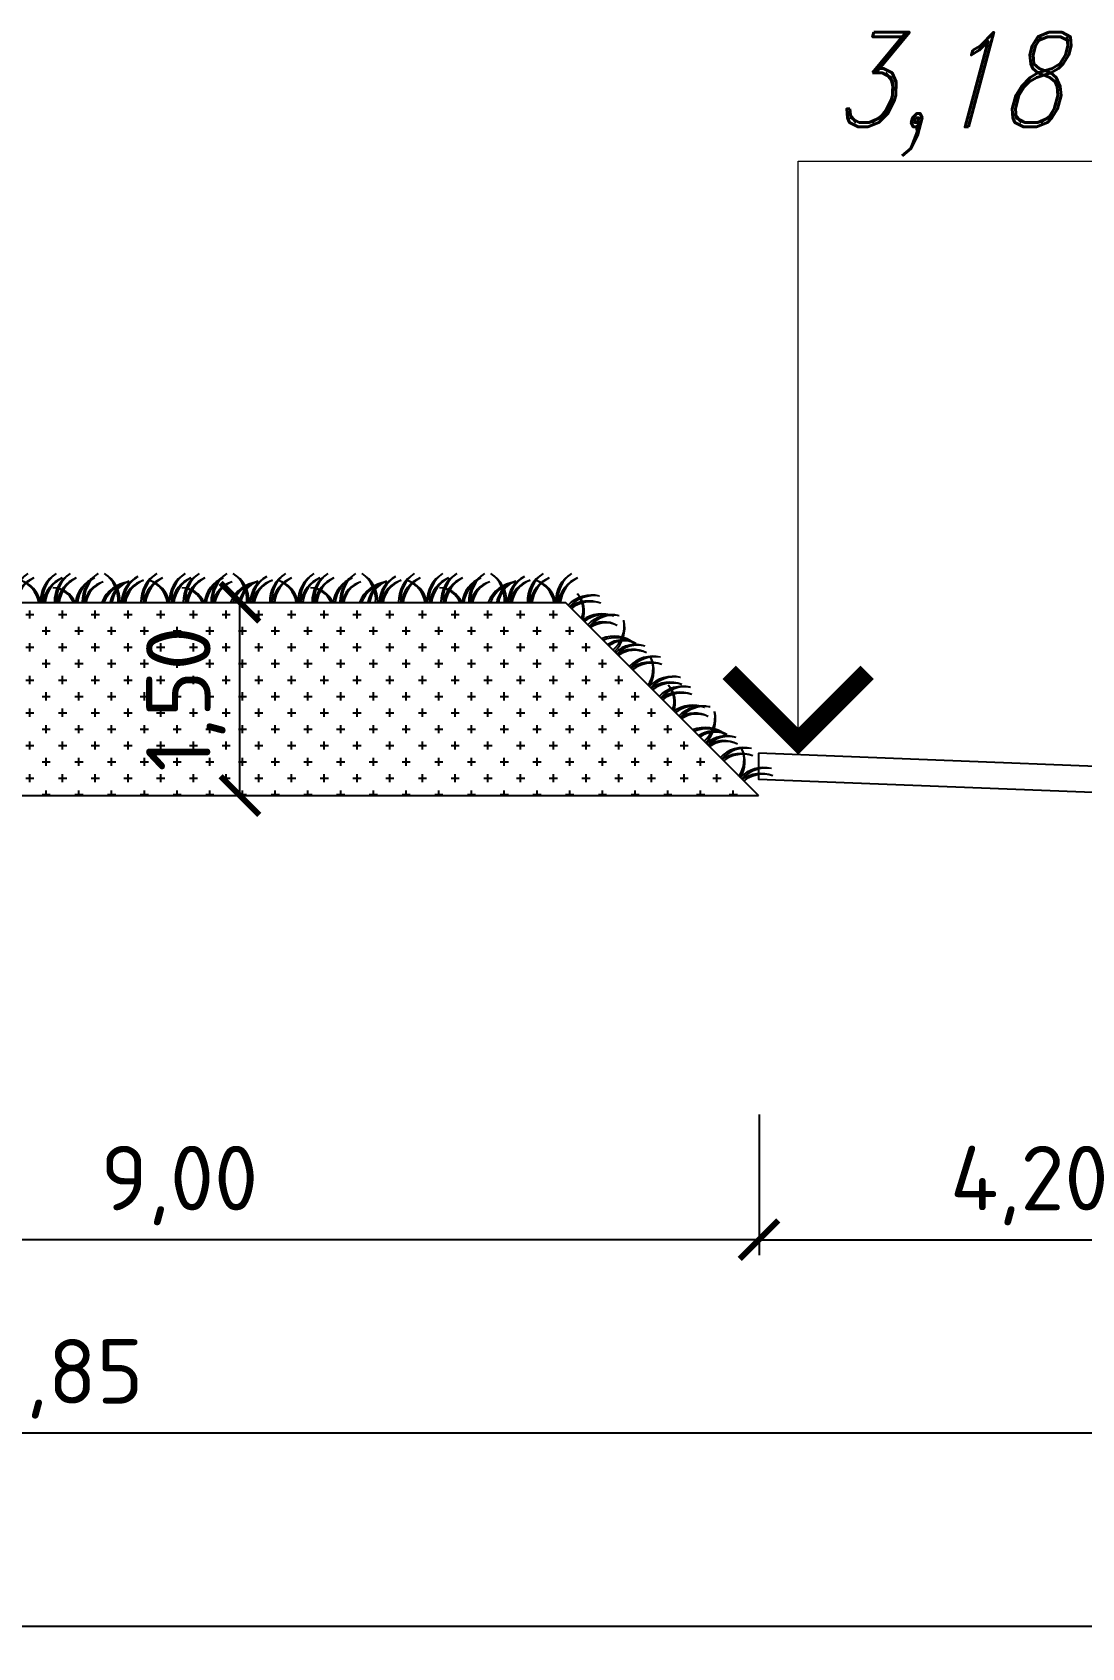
# Model space of a CAD drawing. Header units: millimetres. Extents: x 3633 to 4629, y 3430 to 3787.
# Drawn here: x 4066.6 to 4107.3, y 3430.4 to 3493 of the extents above; entities that cross this region are included whole.
import ezdxf

# ---------------------------------------------------------------- set-up
doc = ezdxf.new("R2010")
doc.units = ezdxf.units.MM
doc.layers.add('det1', color=7, linetype='Continuous', true_color=0x000000)
doc.layers.add('tx1', color=179, linetype='Continuous', lineweight=25)
doc.layers.add('tx2', color=179, linetype='Continuous', lineweight=25)
doc.styles.add('bold', font='romand.shx', dxfattribs={"width": 0.8, "oblique": 15})
doc.styles.add('СПДС', font='isocpeur.ttf')
doc.dimstyles.new('СПДС', dxfattribs={"dimtxt": 1.25, "dimasz": 0.75, "dimexe": 0.3, "dimexo": 0.2, "dimgap": 0.3, "dimtad": 1, "dimrnd": 0.05, "dimzin": 1, "dimtxsty": 'СПДС', "dimblk": 'ARCHTICK', "dimcen": 0.6, "dimclrd": 7, "dimclre": 7, "dimclrt": 7, "dimazin": 0, "dimtfac": 1, "dimtmove": 1, "dimatfit": 3, "dimldrblk": 'OBLIQUE', "dimfxl": 1, "dimlwd": -1, "dimlwe": -1, "dimarcsym": 0})

# ---------------------------------------------------------------- blocks, each defined once
blk = doc.blocks.new('_ArchTick')
at = {"color": 0, "linetype": 'ByBlock', "const_width": 0.15}
blk.add_lwpolyline([(-0.5, -0.5), (0.5, 0.5)], dxfattribs=at)
blk = doc.blocks.new('*D194')
at = {"color": 7, "transparency": 16777216}
for p, q in [((4115.758, 3463.028), (4115.758, 3445.599)), ((4094.776, 3451.058), (4094.776, 3445.599)), ((4094.776, 3446.199), (4115.758, 3446.199))]:
    blk.add_line(p, q, dxfattribs=at)
at = {"layer": 'Defpoints', "color": 0, "transparency": 16777216}
for p in [(4115.758, 3463.428), (4094.776, 3451.458), (4115.758, 3446.199)]:
    blk.add_point(p, dxfattribs=at)
at = {"color": 7, "transparency": 16777216, "xscale": 1.5, "yscale": 1.5, "zscale": 1.5, "rotation": 180}
blk.add_blockref('_ArchTick', (4094.776, 3446.199), dxfattribs=at)
at = {"color": 7, "transparency": 16777216, "xscale": 1.5, "yscale": 1.5, "zscale": 1.5}
blk.add_blockref('_ArchTick', (4115.758, 3446.199), dxfattribs=at)
at = {"color": 7, "transparency": 16777216, "insert": (4105.267, 3448.299), "char_height": 2.5, "attachment_point": 5, "style": 'СПДС'}
blk.add_mtext('4,20', dxfattribs=at)
blk = doc.blocks.new('_Oblique')
at = {"color": 0, "linetype": 'ByBlock', "lineweight": -2}
blk.add_line((-0.5, -0.5), (0.5, 0.5), dxfattribs=at)
blk = doc.blocks.new('*U75')
at = {"layer": 'det1', "ltscale": 0.5}
blk.add_lwpolyline([(-460, 48), (-460, -152), (3735, -317), (3735, -116), (-460, 48)], dxfattribs=at)
blk = doc.blocks.new('*D195')
at = {"color": 7, "transparency": 16777216}
for p, q in [((3974.653, 3445.799), (3974.653, 3438.099)), ((4158.98, 3445.799), (4158.98, 3438.099)), ((3974.653, 3438.699), (4158.98, 3438.699))]:
    blk.add_line(p, q, dxfattribs=at)
at = {"layer": 'Defpoints', "color": 0, "transparency": 16777216}
for p in [(3974.653, 3446.199), (4158.98, 3446.199), (4158.98, 3438.699)]:
    blk.add_point(p, dxfattribs=at)
at = {"color": 7, "transparency": 16777216, "xscale": 1.5, "yscale": 1.5, "zscale": 1.5, "rotation": 180}
blk.add_blockref('_ArchTick', (3974.653, 3438.699), dxfattribs=at)
at = {"color": 7, "transparency": 16777216, "xscale": 1.5, "yscale": 1.5, "zscale": 1.5}
blk.add_blockref('_ArchTick', (4158.98, 3438.699), dxfattribs=at)
at = {"color": 7, "transparency": 16777216, "insert": (4066.817, 3440.799), "char_height": 2.5, "attachment_point": 5, "style": 'СПДС'}
blk.add_mtext('36,85', dxfattribs=at)
blk = doc.blocks.new('*D197')
at = {"color": 7, "transparency": 16777216}
for p, q in [((3788.142, 3438.299), (3788.142, 3430.599)), ((4158.98, 3438.299), (4158.98, 3430.599)), ((3788.142, 3431.199), (4158.98, 3431.199))]:
    blk.add_line(p, q, dxfattribs=at)
at = {"layer": 'Defpoints', "color": 0, "transparency": 16777216}
for p in [(3788.142, 3438.699), (4158.98, 3438.699), (4158.98, 3431.199)]:
    blk.add_point(p, dxfattribs=at)
at = {"color": 7, "transparency": 16777216, "xscale": 1.5, "yscale": 1.5, "zscale": 1.5, "rotation": 180}
blk.add_blockref('_ArchTick', (3788.142, 3431.199), dxfattribs=at)
at = {"color": 7, "transparency": 16777216, "xscale": 1.5, "yscale": 1.5, "zscale": 1.5}
blk.add_blockref('_ArchTick', (4158.98, 3431.199), dxfattribs=at)
at = {"color": 7, "transparency": 16777216, "insert": (3973.561, 3433.299), "char_height": 2.5, "attachment_point": 5, "style": 'СПДС'}
blk.add_mtext('63,80-97,20', dxfattribs=at)
blk = doc.blocks.new('*D199')
at = {"color": 7, "transparency": 16777216}
for p, q in [((4049.778, 3463.028), (4049.778, 3445.599)), ((4094.776, 3451.058), (4094.776, 3445.599)), ((4094.776, 3446.199), (4049.778, 3446.199))]:
    blk.add_line(p, q, dxfattribs=at)
at = {"layer": 'Defpoints', "color": 0, "transparency": 16777216}
for p in [(4049.778, 3463.428), (4094.776, 3451.458), (4049.778, 3446.199)]:
    blk.add_point(p, dxfattribs=at)
at = {"color": 7, "transparency": 16777216, "xscale": 1.5, "yscale": 1.5, "zscale": 1.5, "rotation": 180}
blk.add_blockref('_ArchTick', (4049.778, 3446.199), dxfattribs=at)
at = {"color": 7, "transparency": 16777216, "xscale": 1.5, "yscale": 1.5, "zscale": 1.5}
blk.add_blockref('_ArchTick', (4094.776, 3446.199), dxfattribs=at)
at = {"color": 7, "transparency": 16777216, "insert": (4072.277, 3448.299), "char_height": 2.5, "attachment_point": 5, "style": 'СПДС'}
blk.add_mtext('9,00', dxfattribs=at)
blk = doc.blocks.new('grass')
at = {"color": 0}
for centre, radius, start, end in [((283, 8), 251, 120.9153, 181.7436), ((299, 18), 251, 125.1975, 184.082), ((300, -40), 251, 113.3716, 170.93), ((317, -31), 251, 117.6539, 172.7928), ((442, -40), 251, 113.3716, 170.93), ((459, -31), 251, 117.6539, 172.7928), ((499, 8), 251, 120.9153, 181.7436), ((514, 18), 251, 125.1975, 184.082), ((465, -39), 205, 105.3788, 169.0232), ((480, -34), 205, 109.661, 170.3333), ((632, -94), 251, 95.3506, 157.9162), ((650, -92), 251, 99.6328, 158.5173), ((291, 8), 251, 358.2564, 59.0847), ((275, 18), 251, 355.918, 54.8025), ((667, -34), 205, 105.3788, 170.2977), ((681, -30), 205, 109.661, 171.6027), ((778, -4), 226, 115.7068, 178.9593), ((793, 4), 226, 119.989, 180.9593), ((789, -46), 226, 106.7576, 168.2484), ((805, -40), 226, 111.0398, 169.6613), ((954, 8), 251, 120.9153, 181.7436), ((970, 18), 251, 125.1975, 184.082), ((971, -40), 251, 113.3716, 170.93), ((988, -31), 251, 117.6539, 172.7928), ((703, -46), 226, 11.7516, 73.2424), ((687, -40), 226, 10.3387, 68.9602), ((1174, 8), 251, 120.9153, 181.7436), ((1190, 18), 251, 125.1975, 184.082), ((1191, -40), 251, 113.3716, 170.93), ((1208, -31), 251, 117.6539, 172.7928), ((18, -80), 193, 24.414, 89.3231), ((4, -79), 193, 24.1831, 85.0409)]:
    blk.add_arc(centre, radius, start, end, dxfattribs=at)
blk = doc.blocks.new('*D256')
at = {"color": 7, "transparency": 16777216}
for p, q in [((4072.66, 3470.928), (4075.228, 3470.928)), ((4074.628, 3463.428), (4074.628, 3470.928)), ((4072.66, 3463.428), (4075.228, 3463.428))]:
    blk.add_line(p, q, dxfattribs=at)
at = {"layer": 'Defpoints', "color": 0, "transparency": 16777216}
for p in [(4072.26, 3470.928), (4074.628, 3470.928), (4072.26, 3463.428)]:
    blk.add_point(p, dxfattribs=at)
at = {"color": 7, "transparency": 16777216, "xscale": 1.5, "yscale": 1.5, "zscale": 1.5}
for p, rotation in [((4074.628, 3470.928), 90), ((4074.628, 3463.428), 270)]:
    blk.add_blockref('_ArchTick', p, dxfattribs=dict(at, rotation=rotation))
at = {"color": 7, "transparency": 16777216, "insert": (4072.528, 3467.178), "char_height": 2.5, "attachment_point": 5, "rotation": 90, "style": 'СПДС'}
blk.add_mtext('1,50', dxfattribs=at)

msp = doc.modelspace()

# ---------------------------------------------------------------- hatches: boundary and pattern name
h = msp.add_hatch()
h.set_pattern_fill('CROSS', color=0, scale=0.1)
h.set_pattern_definition([(0, (2189.2541, 3304.0841), (0.635, 0.635), [0.3175, -0.9525]), (90, (2189.41284, 3303.92536), (-0.635, 0.635), [0.3175, -0.9525])])
h.paths.add_polyline_path([(4087.26, 3470.928), (4057.269, 3470.928), (4049.778, 3463.428), (4094.76, 3463.428)])

# ---------------------------------------------------------------- linework, layer by layer
at = {"color": 0}
for points in [[(4057.269, 3470.928), (4087.251, 3470.928)], [(4087.26, 3470.928), (4087.26, 3470.928), (4094.76, 3463.428)], [(4049.76, 3463.428), (4094.76, 3463.428)]]:
    msp.add_lwpolyline(points, dxfattribs=at)
at = {"layer": 'tx1', "color": 0, "linetype": 'Continuous', "lineweight": 15, "ltscale": 200}
for p, q in [((4096.293, 3465.014), (4096.293, 3488.051)), ((4096.293, 3488.051), (4108.997, 3488.051))]:
    msp.add_line(p, q, dxfattribs=at)
at = {"layer": 'tx1', "color": 0, "linetype": 'Continuous', "lineweight": 15, "ltscale": 200, "const_width": 0.734}
msp.add_lwpolyline([(4093.615, 3468.211), (4096.293, 3465.533), (4098.971, 3468.211)], dxfattribs=at)

# ---------------------------------------------------------------- block references
at = {"color": 0, "xscale": 0.005, "yscale": 0.005, "zscale": 0.005}
for name, p in [('grass', (4062.269, 3470.928)), ('grass', (4067.269, 3470.928)), ('grass', (4072.269, 3470.928)), ('grass', (4077.269, 3470.928)), ('grass', (4082.269, 3470.928)), ('*U75', (4097.058, 3464.832))]:
    msp.add_blockref(name, p, dxfattribs=at)
at = {"color": 0, "xscale": 0.005, "yscale": 0.005, "zscale": 0.005, "rotation": 314.927384545731}
for p in [(4087.251, 3470.928), (4090.782, 3467.388)]:
    msp.add_blockref('grass', p, dxfattribs=at)

# ---------------------------------------------------------------- texts
at = {"layer": 'tx2', "color": 0, "lineweight": 15, "ltscale": 200, "style": 'bold', "oblique": 15, "width": 0.8}
msp.add_text('3,18', height=3.6717, dxfattribs=at).set_placement((4097.615, 3489.373))

# ---------------------------------------------------------------- dimensions: what is measured, and where the dimension line sits
at = {"color": 0}
for p1, p2, distance, picture, middle in [((4072.26, 3463.428), (4072.26, 3470.928), -2.369, '*D256', (4072.528, 3467.178)), ((3974.653, 3446.199), (4158.98, 3446.199), -7.5, '*D195', (4066.817, 3440.799))]:
    dim = msp.add_aligned_dim(p1=p1, p2=p2, distance=distance, dimstyle='СПДС', override={"dimscale": 2, "dimlfac": 0.2}, dxfattribs=at)
    dim.commit()
    dim.dimension.update_dxf_attribs({"geometry": picture, "text_midpoint": middle})
for base, p2, picture, middle in [((4049.778, 3446.199), (4049.778, 3463.428), '*D199', (4072.277, 3448.299)), ((4115.758, 3446.199), (4115.758, 3463.428), '*D194', (4105.267, 3448.299))]:
    dim = msp.add_linear_dim(base=base, p1=(4094.776, 3451.458), p2=p2, angle=180, dimstyle='СПДС', override={"dimscale": 2, "dimlfac": 0.2}, dxfattribs=at)
    dim.commit()
    dim.dimension.update_dxf_attribs({"geometry": picture, "text_midpoint": middle})
dim = msp.add_aligned_dim(p1=(3788.142, 3438.699), p2=(4158.98, 3438.699), distance=-7.5, text='63,80-97,20', dimstyle='СПДС', override={"dimscale": 2, "dimlfac": 0.2}, dxfattribs=at)
dim.commit()
dim.dimension.update_dxf_attribs({"geometry": '*D197', "text_midpoint": (3973.561, 3433.299)})

doc.saveas('drawing.dxf')
